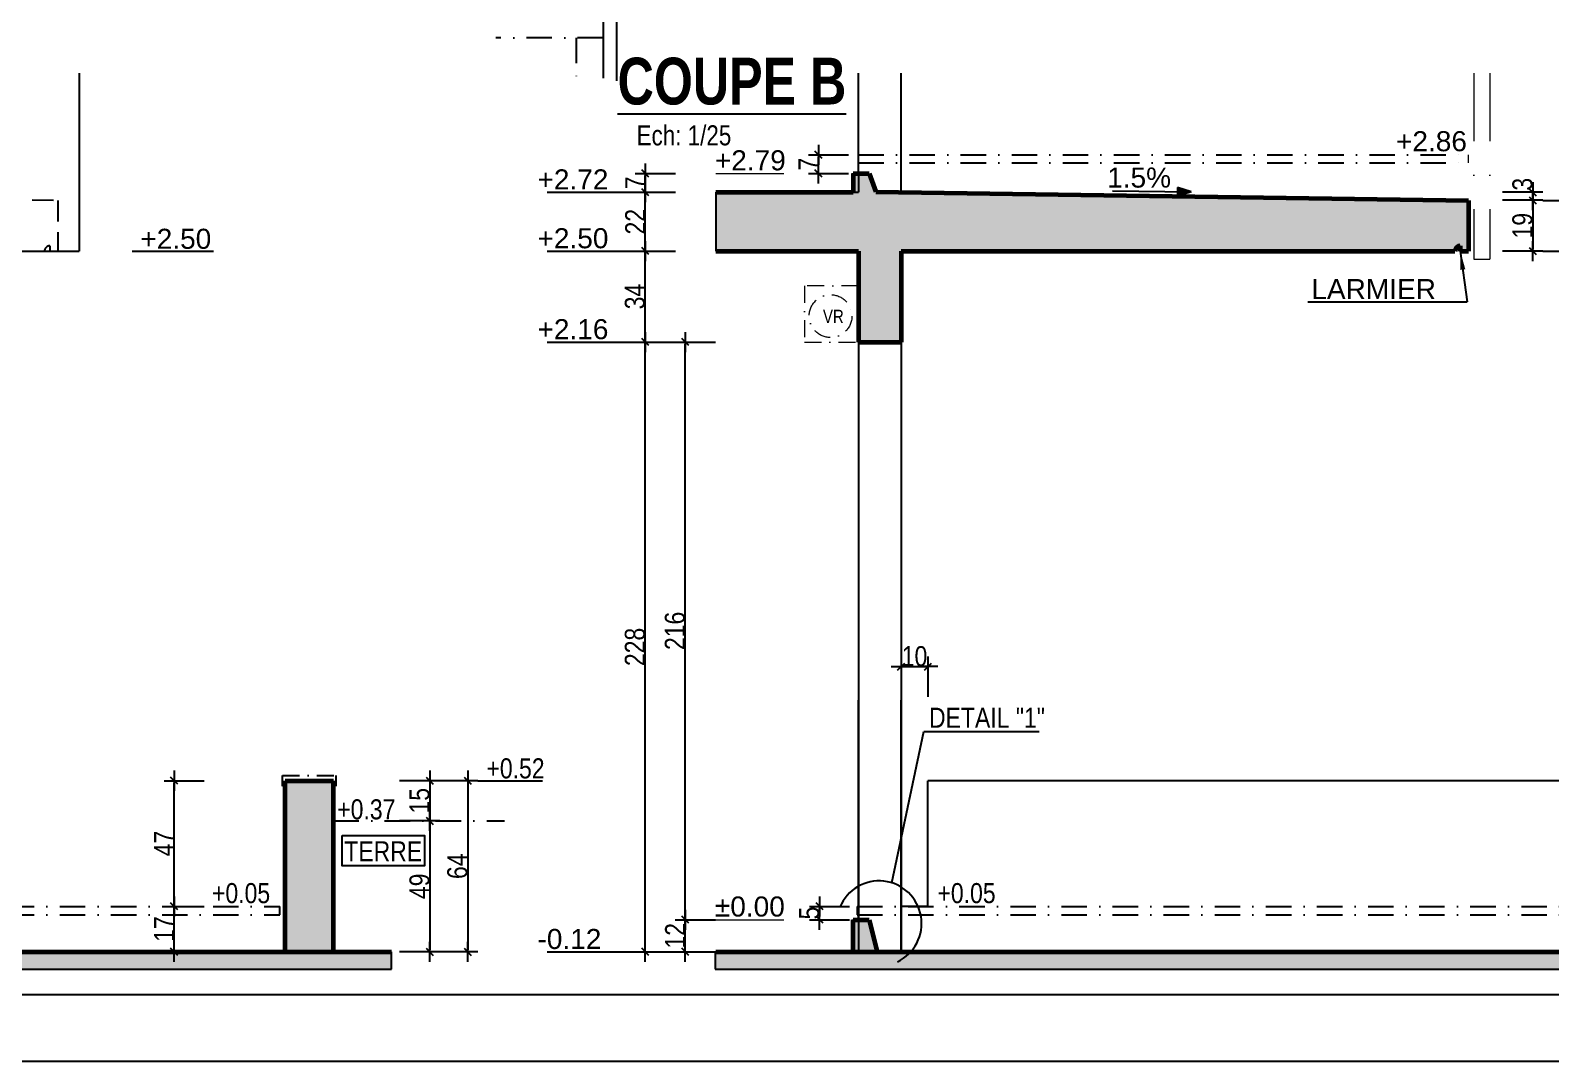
# Model space of a CAD drawing. Header units: millimetres. Extents: x -1734 to 5256, y -3612 to 588.
# Drawn here: x 2379 to 3516, y -3612 to -2841 of the extents above; entities that cross this region are included whole.
import ezdxf
from ezdxf.enums import TextEntityAlignment as Align

# ---------------------------------------------------------------- set-up
doc = ezdxf.new("R2010")
doc.units = ezdxf.units.MM
for name, pattern in [('CACHE2', [4.7625, 3.175, -1.5875]), ('CACHEX2', [19.05, 12.7, -6.35]), ('TIRETPT2', [12.7, 6.35, -3.175, 0, -3.175]), ('TIRETPTX2', [50.8, 25.4, -12.7, 0, -12.7])]:
    doc.linetypes.add(name, pattern=pattern)
for name, color, linetype in [('01_Cad_2', 5, 'Continuous'), ('01_cote_gen', 4, 'Continuous'), ('01_linteaux', 2, 'Continuous'), ('01_poch_BN', 9, 'Continuous'), ('01_texte', 230, 'Continuous'), ('AA_COTES', 2, 'Continuous')]:
    doc.layers.add(name, color=color, linetype=linetype)
doc.layers.add('01_murs_coup', color=5, linetype='Continuous', lineweight=60)
doc.layers.add('01_tram_axes', color=2, linetype='TIRETPTX2', lineweight=9)
doc.styles.add('ARIAL', font='arial.ttf')
doc.styles.add('Arial Narrow', font='ARIALN.TTF')
doc.styles.add('impact', font='impact.ttf')
doc.styles.add('MATTE_TXT', font='arial.ttf')
doc.styles.add('STYLE2', font='ARIALN.TTF')
doc.linetypes.add('ISOLATION', pattern='A,0.00254,-2.54,[134,ltypeshp.shx,S=2.54,R=0,X=-2.54,Y=0],-5.08,[134,ltypeshp.shx,S=2.54,R=180,X=2.54,Y=0],-2.54', length=10.16254)
doc.dimstyles.new('JB25', dxfattribs={"dimscale": 0.1, "dimtxt": 150, "dimasz": 15, "dimexe": 0.1, "dimexo": 0.1, "dimgap": 0.09, "dimtad": 1, "dimdec": 1, "dimlfac": 0.5, "dimdsep": 46, "dimtxsty": 'STYLE2', "dimblk1": 'BOND_G', "dimblk2": 'BOND_D', "dimsah": 1, "dimcen": 1.5, "dimdle": 0.01, "dimse1": 1, "dimse2": 1, "dimclrd": 4, "dimclre": 2, "dimclrt": 6, "dimazin": 2, "dimtfac": 2.333333, "dimtdec": 1, "dimtix": 1, "dimtmove": 2, "dimatfit": 3, "dimldrblk": 'BOND_G', "dimfxl": 1, "dimtolj": 1, "dimtzin": 0, "dimarcsym": 0})

# ---------------------------------------------------------------- blocks, each defined once
blk = doc.blocks.new('BOND_G')
at = {"layer": 'AA_COTES', "color": 0}
for p, q in [((0, -5), (0, 15)), ((5, 0), (-5, 0)), ((1.77, 1.77), (-1.77, -1.77))]:
    blk.add_line(p, q, dxfattribs=at)
blk = doc.blocks.new('BOND_D')
at = {"layer": 'AA_COTES', "color": 0}
for p, q in [((5, 0), (-5, 0)), ((-1.77, -1.77), (1.77, 1.77)), ((0, 5), (0, -15))]:
    blk.add_line(p, q, dxfattribs=at)
blk = doc.blocks.new('*D206')
at = {"layer": '01_cote_gen', "color": 4, "lineweight": -2, "ltscale": 2, "transparency": 16777216}
blk.add_line((2868.8, -3528.7), (2868.8, -3507.7), dxfattribs=at)
at = {"layer": 'DEFPOINTS', "color": 0, "ltscale": 2}
for p in [(2868.8, -3506.2), (2907.3, -3506.2), (2920.7, -3530.2)]:
    blk.add_point(p, dxfattribs=at)
at = {"layer": '01_cote_gen', "color": 4, "lineweight": -2, "ltscale": 2, "transparency": 16777216, "xscale": 1.5, "yscale": 1.5, "zscale": 1.5}
for name, p, rotation in [('BOND_D', (2868.8, -3506.2), 90), ('BOND_G', (2868.8, -3530.2), 270)]:
    blk.add_blockref(name, p, dxfattribs=dict(at, rotation=rotation))
at = {"layer": '01_cote_gen', "color": 6, "ltscale": 2, "transparency": 16777216, "insert": (2861.2, -3518.2), "char_height": 15, "attachment_point": 5, "rotation": 90, "style": 'STYLE2'}
blk.add_mtext('\\A1;12', dxfattribs=at)
blk = doc.blocks.new('*D207')
at = {"layer": '01_cote_gen', "color": 4, "lineweight": -2, "ltscale": 2, "transparency": 16777216}
blk.add_line((2838.9, -3072.7), (2838.9, -3007.7), dxfattribs=at)
at = {"layer": 'DEFPOINTS', "color": 0, "ltscale": 2}
for p in [(2838.9, -3006.2), (2902.4, -3006.2), (2889.1, -3074.2)]:
    blk.add_point(p, dxfattribs=at)
at = {"layer": '01_cote_gen', "color": 4, "lineweight": -2, "ltscale": 2, "transparency": 16777216, "xscale": 1.5, "yscale": 1.5, "zscale": 1.5}
for name, p, rotation in [('BOND_D', (2838.9, -3006.2), 90), ('BOND_G', (2838.9, -3074.2), 270)]:
    blk.add_blockref(name, p, dxfattribs=dict(at, rotation=rotation))
at = {"layer": '01_cote_gen', "color": 6, "ltscale": 2, "transparency": 16777216, "insert": (2831.2, -3040.2), "char_height": 15, "attachment_point": 5, "rotation": 90, "style": 'STYLE2'}
blk.add_mtext('\\A1;34', dxfattribs=at)
blk = doc.blocks.new('*D208')
at = {"layer": '01_cote_gen', "color": 4, "lineweight": -2, "ltscale": 2, "transparency": 16777216}
blk.add_line((2838.9, -3004.7), (2838.9, -2963.7), dxfattribs=at)
at = {"layer": 'DEFPOINTS', "color": 0, "ltscale": 2}
for p in [(2838.9, -2962.2), (2929.3, -2962.2), (2929.3, -3006.2)]:
    blk.add_point(p, dxfattribs=at)
at = {"layer": '01_cote_gen', "color": 4, "lineweight": -2, "ltscale": 2, "transparency": 16777216, "xscale": 1.5, "yscale": 1.5, "zscale": 1.5}
for name, p, rotation in [('BOND_D', (2838.9, -2962.2), 90), ('BOND_G', (2838.9, -3006.2), 270)]:
    blk.add_blockref(name, p, dxfattribs=dict(at, rotation=rotation))
at = {"layer": '01_cote_gen', "color": 6, "ltscale": 2, "transparency": 16777216, "insert": (2831.4, -2984.2), "char_height": 15, "attachment_point": 5, "rotation": 90, "style": 'STYLE2'}
blk.add_mtext('\\A1;22', dxfattribs=at)
blk = doc.blocks.new('*D209')
at = {"layer": '01_cote_gen', "color": 4, "lineweight": -2, "ltscale": 2, "transparency": 16777216}
blk.add_line((2838.9, -3528.7), (2838.9, -3075.7), dxfattribs=at)
at = {"layer": 'DEFPOINTS', "color": 0, "ltscale": 2}
for p in [(2838.9, -3074.2), (2919, -3074.2), (2913.1, -3530.2)]:
    blk.add_point(p, dxfattribs=at)
at = {"layer": '01_cote_gen', "color": 4, "lineweight": -2, "ltscale": 2, "transparency": 16777216, "xscale": 1.5, "yscale": 1.5, "zscale": 1.5}
for name, p, rotation in [('BOND_D', (2838.9, -3074.2), 90), ('BOND_G', (2838.9, -3530.2), 270)]:
    blk.add_blockref(name, p, dxfattribs=dict(at, rotation=rotation))
at = {"layer": '01_cote_gen', "color": 6, "ltscale": 2, "transparency": 16777216, "insert": (2831.2, -3302.2), "char_height": 15, "attachment_point": 5, "rotation": 90, "style": 'STYLE2'}
blk.add_mtext('\\A1;228', dxfattribs=at)
blk = doc.blocks.new('*D210')
at = {"layer": '01_cote_gen', "color": 4, "lineweight": -2, "ltscale": 2, "transparency": 16777216}
blk.add_line((2838.9, -2960.7), (2838.9, -2949.7), dxfattribs=at)
at = {"layer": 'DEFPOINTS', "color": 0, "ltscale": 2}
for p in [(2838.9, -2948.2), (2900.1, -2948.2), (2861.4, -2962.2)]:
    blk.add_point(p, dxfattribs=at)
at = {"layer": '01_cote_gen', "color": 4, "lineweight": -2, "ltscale": 2, "transparency": 16777216, "xscale": 1.5, "yscale": 1.5, "zscale": 1.5}
for name, p, rotation in [('BOND_D', (2838.9, -2948.2), 90), ('BOND_G', (2838.9, -2962.2), 270)]:
    blk.add_blockref(name, p, dxfattribs=dict(at, rotation=rotation))
at = {"layer": '01_cote_gen', "color": 6, "ltscale": 2, "transparency": 16777216, "insert": (2831.4, -2955.2), "char_height": 15, "attachment_point": 5, "rotation": 90, "style": 'STYLE2'}
blk.add_mtext('\\A1;7', dxfattribs=at)
blk = doc.blocks.new('*D211')
at = {"layer": '01_cote_gen', "color": 4, "lineweight": -2, "ltscale": 2, "transparency": 16777216}
blk.add_line((2968.4, -2946.7), (2968.4, -2935.7), dxfattribs=at)
at = {"layer": 'DEFPOINTS', "color": 0, "ltscale": 2}
for p in [(2968.4, -2934.2), (2998.2, -2934.2), (2985.6, -2948.2)]:
    blk.add_point(p, dxfattribs=at)
at = {"layer": '01_cote_gen', "color": 4, "lineweight": -2, "ltscale": 2, "transparency": 16777216, "xscale": 1.5, "yscale": 1.5, "zscale": 1.5}
for name, p, rotation in [('BOND_D', (2968.4, -2934.2), 90), ('BOND_G', (2968.4, -2948.2), 270)]:
    blk.add_blockref(name, p, dxfattribs=dict(at, rotation=rotation))
at = {"layer": '01_cote_gen', "color": 6, "ltscale": 2, "transparency": 16777216, "insert": (2960.9, -2941.2), "char_height": 15, "attachment_point": 5, "rotation": 90, "style": 'STYLE2'}
blk.add_mtext('\\A1;7', dxfattribs=at)
blk = doc.blocks.new('*D212')
at = {"layer": '01_cote_gen', "color": 4, "lineweight": -2, "ltscale": 2, "transparency": 16777216}
blk.add_line((3502.3, -2963.7), (3502.3, -2966.7), dxfattribs=at)
at = {"layer": 'DEFPOINTS', "color": 0, "ltscale": 2}
for p in [(3030.2, -2962.2), (3454.2, -2968.2), (3502.3, -2968.2)]:
    blk.add_point(p, dxfattribs=at)
at = {"layer": '01_cote_gen', "color": 4, "lineweight": -2, "ltscale": 2, "transparency": 16777216, "xscale": 1.5, "yscale": 1.5, "zscale": 1.5}
for name, p, rotation in [('BOND_G', (3502.3, -2962.2), 90), ('BOND_D', (3502.3, -2968.2), 270)]:
    blk.add_blockref(name, p, dxfattribs=dict(at, rotation=rotation))
at = {"layer": '01_cote_gen', "color": 6, "ltscale": 2, "transparency": 16777216, "insert": (3494.7, -2956.2), "char_height": 15, "attachment_point": 5, "rotation": 90, "style": 'STYLE2'}
blk.add_mtext('\\A1;3', dxfattribs=at)
blk = doc.blocks.new('*D213')
at = {"layer": '01_cote_gen', "color": 4, "lineweight": -2, "ltscale": 2, "transparency": 16777216}
blk.add_line((3502.3, -2969.7), (3502.3, -3004.7), dxfattribs=at)
at = {"layer": 'DEFPOINTS', "color": 0, "ltscale": 2}
for p in [(3490.2, -2968.2), (3454.2, -3006.2), (3502.3, -3006.2)]:
    blk.add_point(p, dxfattribs=at)
at = {"layer": '01_cote_gen', "color": 4, "lineweight": -2, "ltscale": 2, "transparency": 16777216, "xscale": 1.5, "yscale": 1.5, "zscale": 1.5}
for name, p, rotation in [('BOND_G', (3502.3, -2968.2), 90), ('BOND_D', (3502.3, -3006.2), 270)]:
    blk.add_blockref(name, p, dxfattribs=dict(at, rotation=rotation))
at = {"layer": '01_cote_gen', "color": 6, "ltscale": 2, "transparency": 16777216, "insert": (3494.7, -2987.2), "char_height": 15, "attachment_point": 5, "rotation": 90, "style": 'STYLE2'}
blk.add_mtext('\\A1;19', dxfattribs=at)
blk = doc.blocks.new('*D214')
at = {"layer": '01_cote_gen', "color": 4, "lineweight": -2, "ltscale": 2, "transparency": 16777216}
blk.add_line((2868.8, -3504.7), (2868.8, -3075.7), dxfattribs=at)
at = {"layer": 'DEFPOINTS', "color": 0, "ltscale": 2}
for p in [(2861.4, -3074.2), (2868.8, -3074.2), (2876.3, -3506.2)]:
    blk.add_point(p, dxfattribs=at)
at = {"layer": '01_cote_gen', "color": 4, "lineweight": -2, "ltscale": 2, "transparency": 16777216, "xscale": 1.5, "yscale": 1.5, "zscale": 1.5}
for name, p, rotation in [('BOND_D', (2868.8, -3074.2), 90), ('BOND_G', (2868.8, -3506.2), 270)]:
    blk.add_blockref(name, p, dxfattribs=dict(at, rotation=rotation))
at = {"layer": '01_cote_gen', "color": 6, "ltscale": 2, "transparency": 16777216, "insert": (2861.1, -3290.2), "char_height": 15, "attachment_point": 5, "rotation": 90, "style": 'STYLE2'}
blk.add_mtext('\\A1;216', dxfattribs=at)
blk = doc.blocks.new('*D226')
at = {"layer": '01_cote_gen', "color": 4, "lineweight": -2, "transparency": 16777216}
blk.add_line((2706.2, -3403.7), (2706.2, -3528.7), dxfattribs=at)
at = {"layer": 'DEFPOINTS', "color": 0}
for p in [(2605.8, -3402.2), (2605.8, -3530.2), (2706.2, -3530.2)]:
    blk.add_point(p, dxfattribs=at)
at = {"layer": '01_cote_gen', "color": 4, "lineweight": -2, "transparency": 16777216, "xscale": 1.5, "yscale": 1.5, "zscale": 1.5}
for name, p, rotation in [('BOND_G', (2706.2, -3402.2), 90), ('BOND_D', (2706.2, -3530.2), 270)]:
    blk.add_blockref(name, p, dxfattribs=dict(at, rotation=rotation))
at = {"layer": '01_cote_gen', "color": 6, "transparency": 16777216, "insert": (2698.5, -3466.2), "char_height": 15, "attachment_point": 5, "rotation": 90, "style": 'STYLE2'}
blk.add_mtext('\\A1;64', dxfattribs=at)
blk = doc.blocks.new('*D227')
at = {"layer": '01_cote_gen', "color": 4, "lineweight": -2, "transparency": 16777216}
blk.add_line((2677.8, -3403.7), (2677.8, -3430.7), dxfattribs=at)
at = {"layer": 'DEFPOINTS', "color": 0}
for p in [(2683.7, -3402.2), (2677.8, -3432.2), (2694.4, -3432.2)]:
    blk.add_point(p, dxfattribs=at)
at = {"layer": '01_cote_gen', "color": 4, "lineweight": -2, "transparency": 16777216, "xscale": 1.5, "yscale": 1.5, "zscale": 1.5}
for name, p, rotation in [('BOND_G', (2677.8, -3402.2), 90), ('BOND_D', (2677.8, -3432.2), 270)]:
    blk.add_blockref(name, p, dxfattribs=dict(at, rotation=rotation))
at = {"layer": '01_cote_gen', "color": 6, "transparency": 16777216, "insert": (2670.2, -3417.2), "char_height": 15, "attachment_point": 5, "rotation": 90, "style": 'STYLE2'}
blk.add_mtext('\\A1;15', dxfattribs=at)
blk = doc.blocks.new('*D228')
at = {"layer": '01_cote_gen', "color": 4, "lineweight": -2, "transparency": 16777216}
blk.add_line((2677.8, -3433.7), (2677.8, -3528.7), dxfattribs=at)
at = {"layer": 'DEFPOINTS', "color": 0}
for p in [(2693.9, -3432.2), (2677.8, -3530.2), (2687.2, -3530.2)]:
    blk.add_point(p, dxfattribs=at)
at = {"layer": '01_cote_gen', "color": 4, "lineweight": -2, "transparency": 16777216, "xscale": 1.5, "yscale": 1.5, "zscale": 1.5}
for name, p, rotation in [('BOND_G', (2677.8, -3432.2), 90), ('BOND_D', (2677.8, -3530.2), 270)]:
    blk.add_blockref(name, p, dxfattribs=dict(at, rotation=rotation))
at = {"layer": '01_cote_gen', "color": 6, "transparency": 16777216, "insert": (2670.2, -3481.2), "char_height": 15, "attachment_point": 5, "rotation": 90, "style": 'STYLE2'}
blk.add_mtext('\\A1;49', dxfattribs=at)
blk = doc.blocks.new('*D229')
at = {"layer": '01_cote_gen', "color": 4, "lineweight": -2, "transparency": 16777216}
blk.add_line((2486.7, -3528.7), (2486.7, -3497.7), dxfattribs=at)
at = {"layer": 'DEFPOINTS', "color": 0}
for p in [(2486.7, -3496.2), (2523, -3496.2), (2513.7, -3530.2)]:
    blk.add_point(p, dxfattribs=at)
at = {"layer": '01_cote_gen', "color": 4, "lineweight": -2, "transparency": 16777216, "xscale": 1.5, "yscale": 1.5, "zscale": 1.5}
for name, p, rotation in [('BOND_D', (2486.7, -3496.2), 90), ('BOND_G', (2486.7, -3530.2), 270)]:
    blk.add_blockref(name, p, dxfattribs=dict(at, rotation=rotation))
at = {"layer": '01_cote_gen', "color": 6, "transparency": 16777216, "insert": (2479.2, -3513.2), "char_height": 15, "attachment_point": 5, "rotation": 90, "style": 'STYLE2'}
blk.add_mtext('\\A1;17', dxfattribs=at)
blk = doc.blocks.new('*D230')
at = {"layer": '01_cote_gen', "color": 4, "lineweight": -2, "transparency": 16777216}
blk.add_line((2486.7, -3494.7), (2486.7, -3403.7), dxfattribs=at)
at = {"layer": 'DEFPOINTS', "color": 0}
for p in [(2486.7, -3402.2), (2593.9, -3402.2), (2568.4, -3496.2)]:
    blk.add_point(p, dxfattribs=at)
at = {"layer": '01_cote_gen', "color": 4, "lineweight": -2, "transparency": 16777216, "xscale": 1.5, "yscale": 1.5, "zscale": 1.5}
for name, p, rotation in [('BOND_D', (2486.7, -3402.2), 90), ('BOND_G', (2486.7, -3496.2), 270)]:
    blk.add_blockref(name, p, dxfattribs=dict(at, rotation=rotation))
at = {"layer": '01_cote_gen', "color": 6, "transparency": 16777216, "insert": (2479.2, -3449.2), "char_height": 15, "attachment_point": 5, "rotation": 90, "style": 'STYLE2'}
blk.add_mtext('\\A1;47', dxfattribs=at)
blk = doc.blocks.new('*D240')
at = {"layer": '01_cote_gen', "color": 4, "lineweight": -2, "transparency": 16777216}
blk.add_line((2969.2, -3504.7), (2969.2, -3497.7), dxfattribs=at)
at = {"layer": 'DEFPOINTS', "color": 0}
for p in [(2969.2, -3496.2), (2997.2, -3496.2), (2994.2, -3506.2)]:
    blk.add_point(p, dxfattribs=at)
at = {"layer": '01_cote_gen', "color": 4, "lineweight": -2, "transparency": 16777216, "xscale": 1.5, "yscale": 1.5, "zscale": 1.5}
for name, p, rotation in [('BOND_D', (2969.2, -3496.2), 90), ('BOND_G', (2969.2, -3506.2), 270)]:
    blk.add_blockref(name, p, dxfattribs=dict(at, rotation=rotation))
at = {"layer": '01_cote_gen', "color": 6, "transparency": 16777216, "insert": (2961.5, -3501.2), "char_height": 15, "attachment_point": 5, "rotation": 90, "style": 'STYLE2'}
blk.add_mtext('\\A1;5', dxfattribs=at)
blk = doc.blocks.new('*D658')
at = {"layer": '01_cote_gen', "color": 4, "lineweight": -2, "transparency": 16777216}
blk.add_line((3031.7, -3316.9), (3048.7, -3316.9), dxfattribs=at)
at = {"layer": 'DEFPOINTS', "color": 0}
for p in [(3050.2, -3316.9), (3030.2, -3402.9), (3050.2, -3402.9)]:
    blk.add_point(p, dxfattribs=at)
at = {"layer": '01_cote_gen', "color": 4, "lineweight": -2, "transparency": 16777216, "xscale": 1.5, "yscale": 1.5, "zscale": 1.5, "rotation": 180}
blk.add_blockref('BOND_G', (3030.2, -3316.9), dxfattribs=at)
at = {"layer": '01_cote_gen', "color": 4, "lineweight": -2, "transparency": 16777216, "xscale": 1.5, "yscale": 1.5, "zscale": 1.5}
blk.add_blockref('BOND_D', (3050.2, -3316.9), dxfattribs=at)
at = {"layer": '01_cote_gen', "color": 6, "transparency": 16777216, "insert": (3040.2, -3309.2), "char_height": 15, "attachment_point": 5, "style": 'STYLE2'}
blk.add_mtext('\\A1;10', dxfattribs=at)

msp = doc.modelspace()

# ---------------------------------------------------------------- hatches: boundary and pattern name
at = {"layer": '01_poch_BN'}
h = msp.add_hatch(color=256, dxfattribs=at)
h.dxf.hatch_style = 1
h.paths.add_polyline_path([(1975.81, -2873.13), (1943.81, -2873.13), (1943.81, -2962.24), (1837.32, -2962.24), (1837.32, -3006.24), (1943.81, -3006.24), (1943.81, -3074.24), (1975.81, -3074.24)])
h.paths.add_polyline_path([(2649.12, -3530.24), (1975.81, -3530.24), (1836.86, -3530.24), (1836.86, -3543.28), (2649.12, -3543.28)])
h.paths.add_polyline_path([(2605.81, -3402.24), (2569.81, -3402.24), (2569.81, -3530.24), (2605.81, -3530.24)])
h.paths.add_polyline_path([(1951.81, -3506.24), (1939.81, -3506.24), (1939.81, -3530.24), (1957.81, -3530.24)])
h = msp.add_hatch(color=256, dxfattribs=at)
h.dxf.hatch_style = 1
h.paths.add_polyline_path([(3454.22, -2968.24), (3011.17, -2961.96), (3006.22, -2948.24), (2994.22, -2948.24), (2994.22, -2962.24), (2891.74, -2962.24), (2891.74, -3006.24), (2998.22, -3006.24), (2998.22, -3074.24), (3030.22, -3074.24), (3030.22, -3006.24), (3444.22, -3006.24, -0.4142136), (3448.22, -3002.24), (3448.22, -3006.24), (3454.22, -3006.24)])
h = msp.add_hatch(color=256, dxfattribs=at)
h.dxf.hatch_style = 1
h.paths.add_polyline_path([(3660.22, -3402.24), (3624.22, -3402.24), (3624.22, -3530.24), (3660.22, -3530.24)])
h.paths.add_polyline_path([(3703.53, -3530.24), (3030.22, -3530.24), (2891.27, -3530.24), (2891.27, -3543.28), (3703.53, -3543.28)])
h.paths.add_polyline_path([(3006.22, -3506.24), (2994.22, -3506.24), (2994.22, -3530.24), (3012.22, -3530.24)])

# ---------------------------------------------------------------- linework, layer by layer
at = {"layer": '01_Cad_2', "color": 2}
msp.add_line((4206.49, -3562.28), (-1683.51, -3562.28), dxfattribs=at)
at = {"layer": '01_Cad_2'}
msp.add_line((4206.49, -3612.28), (-1733.51, -3612.28), dxfattribs=at)
at = {"layer": '01_linteaux'}
for p, q in [((2807.31, -2808.63), (2807.31, -2876.76)), ((2415.81, -2873.13), (2415.81, -3006.24)), ((2998.22, -2948.24), (2998.22, -2873.13)), ((3030.22, -2962.24), (3030.22, -2873.13)), ((2994.22, -2962.24), (2998.22, -2962.24)), ((1975.81, -3006.24), (2415.81, -3006.24)), ((2998.22, -3074.24), (2998.22, -3506.24)), ((3030.22, -3074.24), (3030.22, -3530.24)), ((2998.22, -3506.24), (2998.22, -3341.94)), ((3030.22, -3530.24), (3030.22, -3341.94)), ((3624.22, -3402.24), (3050.22, -3402.24)), ((3050.22, -3496.24), (3050.22, -3402.24)), ((3050.22, -3496.24), (3030.22, -3496.24)), ((2998.22, -3506.24), (2998.22, -3530.24))]:
    msp.add_line(p, q, dxfattribs=at)
at = {"layer": '01_linteaux', "linetype": 'TIRETPT2', "ltscale": 3}
for p, q in [((2807.31, -2846.63), (2727.31, -2846.63)), ((2787.31, -2846.63), (2787.31, -2876.76)), ((2998.22, -2934.24), (3454.22, -2934.24)), ((2998.22, -2940.24), (3454.22, -2940.24)), ((2605.81, -3432.24), (2733.64, -3432.24)), ((1942.83, -3496.24), (2565.81, -3496.24)), ((2997.24, -3496.24), (3620.22, -3496.24)), ((1942.83, -3502.64), (2565.81, -3502.64)), ((2997.24, -3502.64), (3620.22, -3502.64))]:
    msp.add_line(p, q, dxfattribs=at)
at = {"layer": '01_linteaux', "linetype": 'CACHEX2', "ltscale": 2}
msp.add_line((2998.22, -2948.24), (2998.22, -2962.24), dxfattribs=at)
at = {"layer": '01_linteaux', "linetype": 'CACHE2', "ltscale": 5}
for p, q in [((1975.81, -2962.24), (2399.81, -2968.24)), ((2399.81, -2968.24), (2399.81, -3006.24))]:
    msp.add_line(p, q, dxfattribs=at)
at = {"layer": '01_linteaux', "linetype": 'CACHE2', "ltscale": 10}
msp.add_line((2393.81, -3002.24), (2393.81, -3006.24), dxfattribs=at)
at = {"layer": '01_linteaux', "linetype": 'TIRETPT2', "ltscale": 7}
for p, q in [((2567.81, -3406.21), (2567.81, -3398.24)), ((2567.81, -3406.21), (2569.3, -3404.77)), ((2607.81, -3406.21), (2606.32, -3404.77)), ((2607.81, -3406.21), (2607.81, -3398.24)), ((2565.81, -3502.64), (2565.81, -3496.24)), ((2997.24, -3496.24), (2997.24, -3502.64))]:
    msp.add_line(p, q, dxfattribs=at)
at = {"layer": '01_linteaux', "linetype": 'TIRETPT2', "ltscale": 2}
msp.add_line((2567.81, -3398.24), (2607.81, -3398.24), dxfattribs=at)
at = {"layer": '01_linteaux', "linetype": 'CACHE2', "ltscale": 10}
msp.add_arc((2393.81, -3006.24), 4, 90, 180, dxfattribs=at)
at = {"layer": '01_murs_coup'}
for p, q in [((2994.22, -2948.24), (2994.22, -2962.24)), ((2994.22, -2948.24), (3006.22, -2948.24)), ((3006.22, -2948.24), (3011.17, -2961.96)), ((2891.74, -2962.24), (2994.22, -2962.24)), ((3011.17, -2961.96), (3454.22, -2968.24)), ((3454.22, -2968.24), (3454.22, -3006.24)), ((2891.74, -3006.24), (2998.22, -3006.24)), ((2998.22, -3006.24), (2998.22, -3074.24)), ((3030.22, -3006.24), (3444.22, -3006.24)), ((3030.22, -3006.24), (3030.22, -3074.24)), ((3448.22, -3002.24), (3448.22, -3006.24)), ((3448.22, -3006.24), (3454.22, -3006.24)), ((2998.22, -3074.24), (3030.22, -3074.24)), ((2569.81, -3530.24), (2569.81, -3402.24)), ((2569.81, -3402.24), (2605.81, -3402.24)), ((2605.81, -3530.24), (2605.81, -3402.24)), ((2994.22, -3530.24), (2994.22, -3506.24)), ((2994.22, -3506.24), (3006.22, -3506.24)), ((3006.22, -3506.24), (3012.22, -3530.24)), ((1975.81, -3530.24), (2649.12, -3530.24)), ((2891.74, -3530.24), (3030.22, -3530.24)), ((2891.74, -3530.24), (2994.22, -3530.24)), ((3030.22, -3530.24), (3703.53, -3530.24))]:
    msp.add_line(p, q, dxfattribs=at)
msp.add_arc((3448.22, -3006.24), 4, 90, 180, dxfattribs=at)
at = {"layer": '01_poch_BN', "linetype": 'ISOLATION'}
msp.add_line((2817.31, -2808.63), (2817.31, -2878.87), dxfattribs=at)
at = {"layer": '01_poch_BN', "ltscale": 2}
for p, q in [((2891.74, -2962.24), (2891.74, -3006.24)), ((2649.12, -3543.28), (2649.12, -3530.24)), ((2891.27, -3530.24), (2891.27, -3543.28)), ((1836.86, -3543.28), (2649.12, -3543.28)), ((2891.27, -3543.28), (3703.53, -3543.28))]:
    msp.add_line(p, q, dxfattribs=at)
at = {"layer": '01_texte'}
for p, q in [((2765.63, -2962.24), (2831.4, -2962.24)), ((3188.2, -2961.04), (3247.02, -2961.9)), ((3247.02, -2961.9), (3236.79, -2958.62)), ((3236.79, -2958.62), (3236.79, -2965.18)), ((3247.02, -2961.9), (3236.79, -2965.18)), ((3509.83, -2968.24), (3570.63, -2968.24)), ((2455.42, -3006.24), (2516.21, -3006.24)), ((2765.63, -3006.24), (2831.4, -3006.24)), ((3448.22, -3006.24), (3453.37, -3044.24)), ((3509.83, -3006.24), (3570.63, -3006.24)), ((3334.3, -3044.24), (3453.37, -3044.24)), ((2765.63, -3074.24), (2831.4, -3074.24)), ((3023.14, -3478.6), (3047.06, -3365.36)), ((3047.06, -3365.36), (3133.38, -3365.36)), ((2713.68, -3402.24), (2761.98, -3402.24)), ((2765.63, -3530.24), (2831.4, -3530.24))]:
    msp.add_line(p, q, dxfattribs=at)
msp.add_lwpolyline([(2612.22, -3443.11), (2673.8, -3443.11), (2673.8, -3465.91), (2612.22, -3465.91)], close=True, dxfattribs=at)
msp.add_arc((3013.73, -3508.93), 31.75, 295.472, 157.44571, dxfattribs=at)
for points in [[(3236.79, -2958.62), (3247.02, -2961.9), (3236.79, -2965.18)], [(3448.22, -3006.24), (3448.25, -3020.28), (3450.09, -3020.03)], [(3448.22, -3006.24), (3451.93, -3019.78), (3450.09, -3020.03)]]:
    msp.add_solid(points, dxfattribs=at)
at = {"layer": '01_tram_axes', "ltscale": 2}
for p, q in [((3458.22, -2873.13), (3458.22, -3012.24)), ((3470.22, -2873.13), (3470.22, -3012.24)), ((2998.22, -2934.24), (2998.22, -2940.24)), ((3454.22, -2940.24), (3454.22, -2934.24)), ((2891.74, -2948.24), (2994.22, -2948.24)), ((3458.22, -3012.24), (3470.22, -3012.24)), ((2891.74, -3506.24), (2994.22, -3506.24))]:
    msp.add_line(p, q, dxfattribs=at)
at = {"layer": '01_tram_axes', "ltscale": 0.5}
for p, q in [((2957.87, -3032.25), (2957.87, -3074.24)), ((2998.22, -3032.25), (2957.87, -3032.25)), ((2957.87, -3074.24), (2998.22, -3074.24))]:
    msp.add_line(p, q, dxfattribs=at)
msp.add_circle((2977.39, -3054.78), 16, dxfattribs=at)

# ---------------------------------------------------------------- texts
at = {"layer": '01_texte', "style": 'impact'}
msp.add_text('%%UCOUPE B', height=35, dxfattribs=at).set_placement((2903.7, -2907.07), align=Align.BOTTOM_CENTER)
at = {"layer": '01_texte', "style": 'MATTE_TXT', "width": 0.8}
for s, height, p in [('Ech: 1/25', 15, (2867.82, -2931.63)), ('VR', 10, (2979.51, -3063.03))]:
    msp.add_text(s, height=height, dxfattribs=at).set_placement(p, align=Align.BOTTOM_CENTER)
at = {"layer": '01_texte'}
for s, style, p in [('+2.86', 'ARIAL', (3400.14, -2931.52)), ('+2.79', 'ARIAL', (2890.95, -2945.81)), ('+2.72', 'ARIAL', (2758.35, -2960.08)), ('1.5%%%', 'ARIAL', (3184.2, -2958.71)), ('+2.50', 'ARIAL', (2758.35, -3004.08)), ('+2.50', 'ARIAL', (2461.44, -3004.49)), ('LARMIER', 'ARIAL', (3336.84, -3042.08)), ('+2.16', 'ARIAL', (2758.35, -3072.08)), ('DETAIL "1"', 'Arial Narrow', (3051.02, -3362.61)), ('+0.52', 'Arial Narrow', (2720.16, -3400.49)), ('+0.37', 'Arial Narrow', (2608.64, -3431.13)), ('TERRE', 'Arial Narrow', (2613.89, -3462.55)), ('+0.05', 'Arial Narrow', (2515, -3493.79)), ('%%P0.00', 'ARIAL', (2890.95, -3503.81)), ('+0.05', 'Arial Narrow', (3057.33, -3493.79)), ('-0.12', 'ARIAL', (2758.35, -3528.08))]:
    msp.add_text(s, height=15, dxfattribs=dict(at, style=style)).set_placement(p)

# ---------------------------------------------------------------- dimensions: what is measured, and where the dimension line sits
at = {"layer": '01_cote_gen', "ltscale": 2}
for base, p1, p2, picture, middle in [((2968.36, -2934.24), (2985.62, -2948.24), (2998.22, -2934.24), '*D211', (2960.85, -2941.24)), ((2838.9, -2948.24), (2861.4, -2962.24), (2900.06, -2948.24), '*D210', (2831.39, -2955.24)), ((2838.9, -2962.24), (2929.28, -3006.24), (2929.28, -2962.24), '*D208', (2831.36, -2984.24)), ((3502.33, -3006.24), (3490.19, -2968.24), (3454.22, -3006.24), '*D213', (3494.67, -2987.24)), ((2838.9, -3006.24), (2889.14, -3074.24), (2902.43, -3006.24), '*D207', (2831.23, -3040.24)), ((2838.9, -3074.24), (2913.14, -3530.24), (2918.99, -3074.24), '*D209', (2831.23, -3302.24)), ((2868.77, -3074.24), (2876.27, -3506.24), (2861.4, -3074.24), '*D214', (2861.1, -3290.24)), ((2868.77, -3506.24), (2920.67, -3530.24), (2907.25, -3506.24), '*D206', (2861.23, -3518.24))]:
    dim = msp.add_linear_dim(base=base, p1=p1, p2=p2, angle=90, dimstyle='JB25', dxfattribs=at)
    dim.commit()
    dim.dimension.update_dxf_attribs({"geometry": picture, "text_midpoint": middle})
dim = msp.add_linear_dim(base=(3502.33, -2968.24), p1=(3030.22, -2962.24), p2=(3454.22, -2968.24), angle=90, dimstyle='JB25', dxfattribs=at)
dim.commit()
dim.dimension.update_dxf_attribs({"geometry": '*D212', "text_midpoint": (3494.67, -2956.16), "dimtype": 160})
at = {"layer": '01_cote_gen'}
dim = msp.add_linear_dim(base=(3050.22, -3316.88), p1=(3030.22, -3402.92), p2=(3050.22, -3402.92), dimstyle='JB25', dxfattribs=at)
dim.commit()
dim.dimension.update_dxf_attribs({"geometry": '*D658', "text_midpoint": (3040.22, -3309.22)})
for base, p1, p2, picture, middle in [((2486.71, -3402.24), (2568.35, -3496.24), (2593.94, -3402.24), '*D230', (2479.21, -3449.24)), ((2706.18, -3530.24), (2605.81, -3402.24), (2605.81, -3530.24), '*D226', (2698.51, -3466.24)), ((2677.83, -3432.24), (2683.68, -3402.24), (2694.45, -3432.24), '*D227', (2670.16, -3417.24)), ((2677.83, -3530.24), (2693.91, -3432.24), (2687.21, -3530.24), '*D228', (2670.16, -3481.24)), ((2486.71, -3496.24), (2513.72, -3530.24), (2522.99, -3496.24), '*D229', (2479.17, -3513.24)), ((2969.17, -3496.24), (2994.22, -3506.24), (2997.24, -3496.24), '*D240', (2961.53, -3501.24))]:
    dim = msp.add_linear_dim(base=base, p1=p1, p2=p2, angle=90, dimstyle='JB25', dxfattribs=at)
    dim.commit()
    dim.dimension.update_dxf_attribs({"geometry": picture, "text_midpoint": middle})

doc.saveas('drawing.dxf')
